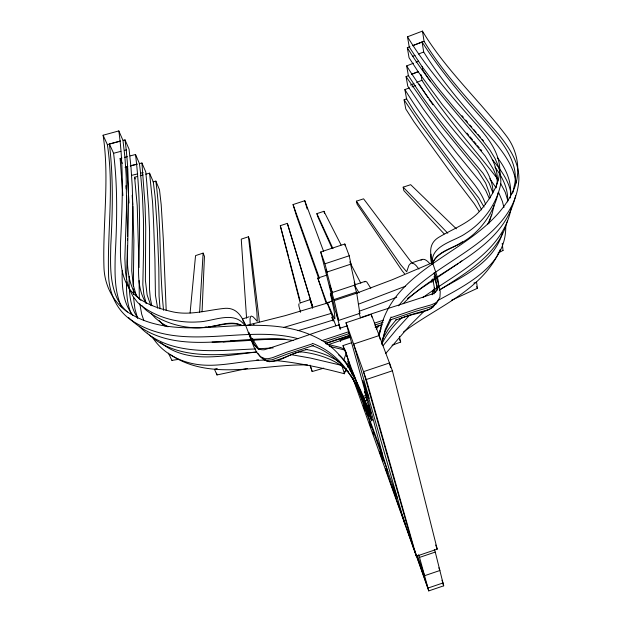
<?xml version="1.0" encoding="UTF-8"?>
<svg xmlns="http://www.w3.org/2000/svg" width="622" height="622" viewBox="0 0 622 622"><rect width="100%" height="100%" fill="white"/><g stroke="black" fill="none" stroke-linecap="round" stroke-linejoin="round"><path stroke-width="0.93" d="M139.071 280.545L139.351 299.19M133.326 286.097L133.885 240.154L132.813 206.061M126.491 281.937C126.406 292.892 126.942 304.259 131.514 314.398C151.854 326.558 176.314 328.276 199.46 327.81L203.938 327.483A59.144 45.009 -22.2 0 0 205.602 327.281C217.521 326.472 230.886 319.568 242.401 325.656M127.611 236.344L126.608 195.502M127.564 240.053L127.58 238.825M126.53 279.192L127.463 245.457M507.622 201.925C508.539 189.104 502.49 177.029 494.902 167.1M432.617 290.381L432.204 294.805M202.057 311.708L204.459 256.388L203.122 253.115L195.549 255.611L190.083 313.022M199.592 312.485L203.122 253.115M246.569 318.145L241.25 239.136L248.473 236.757L249.554 239.781L259.024 318.495A173.141 14.081 76.3 0 0 259.211 321.893M432.679 280.771L432.904 278.959M434.164 292.807L434.226 286.952L432.881 279.348M511.136 208.043L510.981 209.124M430.999 254.173L430.681 258.278L431.676 264.614M381.613 343.717L385.166 329.73L391.059 316.971M379.117 335.779L381.061 327.615M510.864 209.847C501.596 253.302 455.047 273.835 422.742 297.643M436.745 290.552L437.111 285.584L433.993 272.856M515.482 195.642L515.35 196.365M379.047 335.919C390.406 263.51 481.024 253.162 511.758 193.815C521.905 175.039 518.834 151.597 505.717 135.06C478.816 99.745 445.383 69.462 422.455 31.1L407.496 36.799L409.237 46.969L421.887 66.344L437.243 87.064L452.925 106.206L481.249 138.76L489.864 149.956L495.011 158.47L498.541 166.579L500.477 174.347L500.842 181.562A60.793 45.406 -10 0 1 500.391 185.535C495.967 205.213 482.68 222.754 465.668 233.429C454.402 241.499 429.833 245.309 432.438 263.938M490.766 216.806L489.024 223.174M381.613 343.5L385.173 331.417L391.098 319.584M515.133 197.446C501.41 252.408 438.494 266.939 403.118 303.73M507.435 220.429L507.272 221.152M438.588 299.462L436.403 303.684L431.917 306.576L415.449 311.373L390.173 319.941M432.826 263.324C437.243 250.853 452.956 248.575 462.76 242.028A58.81 44.527 -10.4 0 0 464.175 241.212C480.86 230.972 492.943 213.424 497.825 194.608A57.154 42.918 -9.9 0 0 498.144 192.626M495.921 187.86C500.71 172.457 492.157 157.016 483.201 145.004C456.96 113.36 428.885 82.959 407.324 47.738L409.929 46.72M332.622 300.869L327.265 302.65L327.226 303.108L335.958 325.897M507.008 222.225C497.973 254.927 465.894 273.136 439.311 290.217M512.699 193.061L515.024 182.363A76.514 57.107 -10.1 0 0 513.803 166.292C508.843 149.109 496.519 135.479 485.277 122.083C462.488 96.822 440.384 70.714 422.089 41.954L412.534 45.701M502.475 232.861C493.946 262.43 463.685 275.95 439.264 289.945M275.235 360.496C298.63 362.774 321.698 367.742 344.401 373.744L346.244 368.504M347.473 365.005L348.701 361.506M343.725 360.177L346.221 353.148L345.156 350.124L329.287 346.322M381.317 326.69L382.289 324.132M435.338 303.87L433.114 307.136L429.258 309.422L413.747 313.838L395.569 320.081M500.166 249.593C482.61 290.552 436.527 306.786 403.32 332.156M378.316 334.55L381.014 328.859M381.667 344.293C386.472 334.333 393.477 325.563 401.478 317.974M382.235 339.534L388.299 329.419L396.486 319.397M487.664 224.363L491.683 215.29L493.782 206.831A58.071 43.975 -10.2 0 0 493.946 205.509M432.725 261.963C439.218 251.296 452.8 248.575 462.496 241.771M432.407 306.949L431.971 307.478M398.554 305.837L398.904 305.394M385.71 353.49L409.525 325.811L423.986 311.373M382.989 345.778L396.665 329.295L409.595 315.167M399.254 304.943C409.307 292.286 421.84 281.836 435.027 272.576M376.17 329.147L378.588 326.27M364.78 281.921L365.285 281.338L366.731 281.906L370.79 288.204M431.878 307.579L431.396 308.061M431.295 308.154C421.895 314.032 409.867 313.791 400 318.915M407.418 298.56L421.63 288.064L458.157 263.572M459.627 262.507L461.835 260.913M420.946 260.245C423.901 257.492 427.508 261.092 429.499 263.308M435.804 272.032C468.623 248.909 516.314 225.421 518.888 179.455C519.347 162.443 509.185 147.57 498.961 134.888C473.093 104.48 444.854 75.659 424.072 41.309L422.455 31.1M438.471 300.162C467.69 284.184 506.969 264.645 505.725 225.491M473.847 283.08L476.561 282.178L477.432 288.274L451.354 300.356M431.637 263.02L392.303 279.713L356.002 293.413M410.419 85.066L413.957 83.589M416.616 82.485L421.926 80.277L420.97 74.523M489.436 198.768L485.829 190.651L480.13 181.71L456.276 152.654L438.875 130.348L423.294 108.99L407.768 86.17L406.065 76.623L408.747 75.511M411.422 74.399L418.559 71.429M405.451 286.221L358.98 303.995M492.904 192.898L489.172 183.233L483.053 173.32L457.326 142.663L438.067 118.39L422.548 97.118L408.359 75.627L406.656 65.916L413.482 63.203M416.048 62.184L418.606 61.166M411.958 74.197L418.256 71.686M479.251 211.511L474.244 203.728L453.228 176.096L413.941 121.733L405.769 108.936L404.098 99.808L406.741 98.766M396.758 297.192L388.828 300.317A1511.413 1255.227 74.4 0 1 359.259 311.202M412.495 56.384L415.076 55.374M418.52 54.021L423.691 51.991L422.089 41.954M484.072 207.064L478.761 197.928L456.649 169.581L433.324 138.309L414.33 111.315L406.563 98.875L404.883 89.591L409.338 87.881M412.013 86.855L415.582 85.478M412.728 45.639L424.072 41.309M312.197 343.888L286.913 352.153L272.343 357.728L268.191 358.7L265.034 358.676L260.61 356.803L256.894 352.69L253.722 346.555L249.033 334.302M313.496 345.467L287.994 353.794L272.102 359.788L266.721 360.301L263.977 359.493L262.997 358.622M352.62 377.484L416.343 556.223L437.227 549.148L392.404 370.79L371.225 314.367L346.019 322.748L366.918 397.722L364.624 391.23A372.166 9.019 71.9 0 1 367.019 400.848L370.782 413.117L367.96 405.132L372.01 420.145C360.107 389.761 345.816 355.574 312.594 343.445M435.268 552.072L443.696 585.823L428.752 590.9L419.531 557.405L435.268 552.072L434.28 549.405M307.276 349.478C294.183 352.005 282.481 359.928 269.357 361.709C264.91 361.087 260.991 357.977 258.527 354.315M362.315 396.626L365.985 395.398M363.816 398.305L366.56 397.388M364.803 400.77L367.563 399.845M367.198 406.368L368.924 405.793M242.409 319L249.142 316.761M339.076 324.832C313.923 332.521 289.214 342.17 264.125 349.789C259.988 350.264 256.14 347.807 253.877 344.479C245.776 331.767 244.244 305.69 223.438 308.496C206.317 310.386 189.057 315.774 171.796 311.63C156.775 308.092 140.774 302.813 130.643 290.474C120.404 276.743 120.038 258.651 120.567 242.246C122.355 205.174 123.98 167.816 118.818 130.923L103.104 135.223C109.682 179.089 102.568 223.321 103.967 267.336C104.543 286.447 114.44 305.068 131.475 314.374M217.241 368.434L214.497 369.344L217.008 374.934L247.54 368.434M340.335 329.489L338.967 324.871L340.141 328.183L346.983 325.905M348.297 331.868L321.947 340.631M374.786 323.051L383.44 320.167M349.214 333.571L324.801 341.696M374.739 325.081L383.152 322.274M349.665 335.32L325.78 343.274M375.369 326.768L381.364 324.762M350.155 335.476L326.099 343.484M375.089 327.18L380.641 325.322M350.155 336.572L340.156 339.9L340.662 341.571M327.957 344.767L350.139 337.381M344.137 349.261L343.041 345.575L351.99 342.59M344.767 371.388L347.434 370.494M416.343 556.223L366.311 379.513L392.404 370.79M349.222 255.766L350.956 264.109L327.055 272.024L324.948 263.798L349.222 255.766L344.806 244.003L320.719 251.964L332.545 299.034A445.834 10.154 72.1 0 1 335.11 310.362L338.656 320.408L359.843 313.364L356.733 293.149L354.423 284.915M326.216 303.412L317.803 278.088L326.775 275.118M413.101 262.391L422.12 259.405M365.285 281.338L354.688 284.853M300.784 302.727L310.098 299.641L312.33 306.024L287.356 223.36L280.297 225.685L300.255 303.279M338.656 320.408L334.239 300.613L329.676 285.257L332.257 292.527L355.178 284.923L350.038 261.652L350.956 264.109M327.265 302.65L333.027 315.541A157.817 3.631 71.8 0 0 334.03 317.57L334.893 318.581L334.566 313.853A765.892 15.472 72.2 0 0 330.36 293.872L332.148 293.273M333.874 299.594L356.359 292.13M334.239 300.613L356.733 293.149M360.255 317.795C384.59 309.025 409.735 302.09 433.969 293.304C437.484 291.259 438.945 287.006 438.564 283.103C436.924 268.525 421.18 247.338 439.295 236.998C453.741 228.445 470.481 222.676 481.397 209.194C490.781 197.679 499.824 184.058 499.793 168.648C498.906 151.581 487.617 137.485 476.965 125.069C452.054 97.11 427.081 68.871 407.496 36.799M318.783 278.57L296.391 215.632L293.063 204.568L304.788 200.704L323.634 251.459M332.109 248.38L317.725 216.573L316.886 213.626L323.938 211.301L341.066 244.959M404.51 273.672A172.465 22.353 66.7 0 0 402.271 270.974L357.16 204.296L356.39 201.178L363.575 198.815L410.675 261.326L412.635 263.067M444.139 233.872L403.857 190.627L403.165 187.16L410.66 184.687L456.338 228.826M391.401 317.531L416.46 309.041L431.388 304.803L435.244 303.101L437.686 301.219L439.948 297.137L440.221 291.726L438.774 285.047L434.615 272.685M329.357 302.463L285.459 315.587L245.783 325.601M331.308 313.364L283.648 327.452M301.126 351.819C289.502 352.868 279.138 363.808 267.312 361.063M103.104 135.223L107.381 144.646L120.217 141.14M139.009 267.538L137.229 205.695L134.593 177.247L137.4 176.477M140.207 175.715L143.013 174.953M145.82 174.183L149.568 173.165L153.276 181.842L155.08 196.334L157.296 229.059L158.804 267.779L159.069 296.173L160.048 308.854M127.424 312.003L126.157 310.883A77.019 57.792 -22.6 0 1 116.664 297.378C109.519 281.004 110.444 262.655 110.794 245.2C112.66 211.503 113.406 177.565 109.394 143.985L120.411 141.077M123.164 140.354L124.999 139.864L129.065 149.179L130.97 167.139L132.284 186.911L132.828 207.569L131.747 270.795L133.279 285.109L136.552 296.445M109.394 143.985L113.585 153.261L120.87 151.34M124.517 150.376L126.336 149.894M153.059 181.865L155.85 181.126L159.481 189.671L161.191 204.685L163.306 239.167L166.191 310.355M122.861 195.58L120.139 158.509L121.951 158.035M124.664 157.335L127.378 156.627M130.099 155.92L135.526 154.513L139.445 163.563L140.378 171.431L142.384 194.593L143.433 219.162L143.604 248.442L142.819 284.627L143.853 294.463L146.154 303.334M125.084 167.295L127.774 166.595M130.472 165.895L136.754 164.262M130.239 165.849L137.431 164.099M139.227 163.656L141.925 163.003L145.766 171.913L146.8 182.876L148.658 208.409L149.591 231.508L149.513 289.316L150.283 298.148L151.815 305.736M131.491 175.388L137.734 173.865M140.409 173.219L143.091 172.566M230.451 341.019L234.167 340.491M204.778 327.211L206.473 327.017M208.16 326.822C219.115 326.107 230.778 321.1 241.538 325.392M223.127 341.89L226.758 341.509M256.606 359.998L258.464 359.843M256.163 352.099C220.787 354.742 178.296 360.892 149.373 335.033M255.642 348.934C217.024 350.365 168.834 357.533 139.25 326.255M259.374 348.685L273.175 347.923M256.987 352.044C225.156 355.115 187.665 365.176 160.336 342.325M265.796 360.091C240.698 360.185 215.539 369.281 190.565 363.155C175.318 359.462 160.803 350.715 152.468 337.155M212.102 342.077C236.515 342.201 260.805 338.671 285.218 339.192M307.532 364.966C262.624 363.816 210.065 382.063 169.86 354.237M300.131 351.71C315.727 353.428 331.51 358.015 344.075 367.719M291.08 354.626L310.37 358.047L340.942 365.215M326.076 343.919L339.985 347.356L344.316 349.012L344.922 350.738M356.795 293.04L357.285 293.118M305.573 349.385C316.738 351.243 327.841 354.664 337.427 360.822M293.405 340.506C239.859 331.938 174.766 360.931 129.819 318.814M253.411 324.287L254.18 324.435M297.884 338.656C243.435 324.101 181.111 353.568 131.289 320.159C116.726 310.487 109.293 293.211 108.601 276.137C107.124 232.34 114.145 188.287 107.381 144.646M312.05 345.544C333.983 353.164 350.886 371.404 359.819 392.49M267.172 361.001L266.084 360.418M168.01 326.83L161.479 322.966L155.99 318.612A58.429 44.473 -22.5 0 1 152.802 315.261L151.721 313.885M265.952 360.332L265.26 359.858M165.195 326.216L162.739 324.155M249.624 339.27L250.954 340.452M258.355 349.222C253.348 344.907 251.63 338.127 248.909 332.358M338.78 355.014C345.179 359.897 349.432 366.894 352.075 374.421M354.501 285.133L359.073 292.845M140.906 300.379C130.449 290.746 128.101 275.686 127.386 262.173C127.86 221.409 130.597 180.45 124.999 139.864M262.857 358.482L262.422 358.031M346.711 364.041C354.167 371.334 356.111 382.048 360.216 391.238M147.803 333.509L147.297 332.988M403.165 187.16L447.786 233.219M299.073 303.715C297.899 304.609 300.317 310.137 300.496 312.291M129.578 318.557L128.622 317.523M477.906 134.391L480.339 137.229M482.167 139.359L483.387 140.774M462.053 115.723L463.273 117.161M465.715 120.038L467.542 122.192M469.983 125.069L471.81 127.222M473.645 129.384L476.079 132.253M142.391 306.296L142.765 306.739A57.527 43.431 -22.7 0 0 146.776 310.673C161.704 321.893 180.73 328.136 199.421 327.825C238.537 326.387 280.856 319.327 317.29 337.933C346.112 352.036 358.031 383.564 369.46 411.344M466.974 133.124L468.817 135.324M470.045 136.793L472.51 139.725M473.739 141.194L476.195 144.133M477.424 145.595L479.267 147.795M480.503 149.264L481.731 150.734M492.282 159.559C500.726 169.713 509.231 180.971 511.113 194.429M142.213 306.071L141.847 305.62M418.94 269.085C416.864 266.644 414.563 262.507 410.831 263.153L408.872 265.384L406.695 271.767L400.607 264.661L356.39 201.178M259.001 349.362L252.641 339.223M250.907 339.247L251.809 340.506M489.817 178.763L496.014 187.774M151.543 313.643L151.193 313.161M497.367 157.646C505.943 168.469 512.007 182.059 510.437 196.132A89.529 67.386 -10.9 0 1 510.234 198.014M133.015 315.424C122.861 302.953 121.756 286.104 122.207 270.694M427.913 97.638L419.142 84.11M429.024 99.225L432.896 104.799M498.432 179.983C472.728 146.932 444.567 115.661 421.926 80.277M430.556 81.754L429.405 80.059M406.065 76.623L430.354 111.455L443.797 129.158L477.727 170.638L485.665 183.117L489.452 193.341A55.933 42.319 -10.3 0 1 490.19 197.959M137.804 318.013C129.384 305.962 129.018 290.528 129.135 276.37M242.844 320.571L245.729 325.376M428.846 79.219L422.758 69.897L422.183 66.352M146.17 303.209C138.792 291.897 138.216 277.785 138.644 264.7C140.315 227.971 139.942 191.047 135.526 154.513M347.333 366.117L348.32 367.618M349.797 369.872L350.785 371.373M406.656 65.916C427.508 99.069 452.357 129.462 478.131 158.867C485.673 168.22 492.492 179.159 493.005 191.506M360.807 283.189L350.295 263.09M244.78 325.578C234.276 309.795 212.638 321.807 198.068 321.901C177.604 323.347 156.13 317.414 139.973 304.64A61.189 45.958 -22.6 0 1 137.027 301.748L132.789 296.08L129.376 289.144L126.935 281.136L125.45 272.016L124.859 258.208L126.585 206.255L126.149 175.186L124.898 157.024L122.969 140.385L118.818 130.923M404.098 99.808L421.211 125.457L473.023 194.709L477.198 200.914L481.646 209.894M258.379 354.097L258.091 353.638M404.883 89.591C422.991 119.074 444.606 146.209 465.668 173.6C473.326 183.062 481.77 192.54 485.549 204.35M423.691 51.991C443.634 84.032 468.941 112.193 493.611 140.58C503.61 153.02 514.153 166.649 516.003 183.039M252.439 338.384L253.862 340.7M500.632 183.381L505.212 192.151L507.879 200.758M476.569 286.695L477.432 288.274M351.274 372.127L355.294 379.521L364.515 400.514M498.634 192.439L502.436 201.528L503.929 207.577M168.36 353.117L171.975 360.488M249.997 335.693L250.588 336.961M121.508 306.825C114.238 291.073 114.915 273.175 115.187 256.241C116.983 221.953 117.822 187.409 113.585 153.261M316.886 213.626L332.972 248.644M366.591 407.503L366.933 408.265A153.377 3.887 71.7 0 0 367.345 409.12M120.139 158.509L122.347 163.43M127.72 169.145L126.639 166.727L129.057 202.982M134.593 177.247L135.355 178.973M352.511 377.919L352.876 378.775M399.573 339.472L400.677 342.03A1525.175 1297.453 75.1 0 1 392.039 345.28M360.045 393.011L371.699 420.791L369.437 412.992M251.234 338.415L253.62 344.215M330.36 293.872L332.545 299.034M150.711 305.309L147.119 294.929L145.392 280.273L145.719 227.108L145.027 205.058L141.925 163.003M248.217 332.303L248.816 333.765M353.102 379.303L363.769 402.644L368.815 415.123L366.342 406.656M365.254 402.278L369.18 412.122M363.932 400.615L364.966 403.204M137.579 318.122L134.943 308.947L133.575 297.658M360.915 393.034L361.965 395.724M358.428 387.001L353.49 373.884A1205.156 35.485 72.6 0 1 346.882 356.041M363.917 402.761L364.772 405.015L363.403 400.35M362.719 399.573L363.497 401.633M435.672 545.004L437.227 549.148M354.175 282.217L355.178 284.923M397.536 498.525L387.903 471.834L382.375 454.021L364.741 406.446L367.392 415.107M359.182 311.544L359.843 313.364M438.868 567.777L439.871 570.514L424.569 575.708L417.409 555.57M441.985 580.24L442.981 582.969L427.967 588.07L414.112 548.837M442.701 583.094L443.696 585.823M317.803 278.088L327.211 304.104M333.244 320.804L331.946 317.212L333.058 320.991M347.877 361.211L351.516 371.256M358.132 389.527L387.903 471.834M293.063 204.568L319.483 278.283M418.567 554.731L419.531 557.405M320.719 251.964L324.948 263.798M346.019 322.748L366.311 379.513M327.055 272.024L326.177 269.551L332.257 292.527M369.499 413.016L372.01 420.145M385.757 468.553L386.721 471.289M391.883 485.883L395.421 495.921M398.002 503.221L400.902 511.432M401.866 514.169L405.738 525.116M407.993 531.499L413.467 547.01M363.341 405.552L364.951 410.116M369.46 422.898L371.077 427.462M372.687 432.033L373.651 434.77M379.451 451.207L382.997 461.244M385.57 468.553L401.042 512.38M401.688 514.207L428.752 590.9M371.699 420.791L368.045 410.403A153.377 3.887 71.7 0 1 367.711 409.828M365.114 404.588L368.815 415.123M358.731 387.801L359.368 389.613M362.548 398.671L364.772 405.015M347.978 360.713L350.995 369.312L346.221 353.148M310.02 365.168L312.19 371.536A1525.175 1297.453 75.1 0 0 323.751 368.146M143.736 320.206L141.692 314.234L139.771 303.676M280.297 225.685L288.81 257.617M310.199 365.371L312.19 371.536M287.356 223.36L311.801 303.878A171.586 0.754 72.8 0 0 312.734 307.019M341.859 365.448L344.401 373.744M312.586 308.279L310.098 299.641M434.498 278.158L437.546 288.227M345.156 350.124L347.092 356.639M336.424 314.087L340.141 328.183M434.335 277.599L434.039 276.557M367.299 393.088L404.782 523.794M304.788 200.704L307.175 209.039M413.964 549.553L363.505 371.653L389.473 362.976L390.663 367.68M323.938 211.301L324.552 213.517M359.182 313.161L360.363 317.508M382.375 454.021L362.898 380.617L369.173 398.375L353.638 344.059L379.179 335.553L380.128 339.262M289.292 259.491L300.037 300.667M371.225 314.367L371.886 317.096M399.355 336.401L400.677 342.03M157.638 308.131L155.43 295.17L154.925 259.327L153.494 220.491L152.592 202.617L149.568 173.165M216.627 373.192L217.008 374.934M344.806 244.003L345.187 245.744M497.686 181.282L496.068 175.56L493.409 169.332L485.191 156.021L442.436 104.753L418.342 71.989L409.051 57.737L407.324 47.738M434.381 287.457L435.322 292.146M163.57 310.308C159.069 267.483 161.588 223.951 155.85 181.126M433.643 292.138L433.293 289.813M433.837 293.475L433.915 294.027M431.489 279.83L431.855 282.481M502.218 243.264L503.042 250.549M248.473 236.757L256.886 312.322L257.283 321.341L253.286 316.987L251.319 316.046L250.682 316.458L250.013 318.884L250.207 325.073M433.277 280.911L433.122 279.006M125.947 185.714L126.188 188.901M132.175 195.292L132.735 204.677M133.435 294.626L133.326 288.841M337.326 360.931A52.878 44.03 -20.6 0 1 339.348 362.229M339.674 362.455A52.878 44.03 -20.6 0 1 339.993 362.68M340.304 362.906A52.878 44.03 -20.6 0 1 340.615 363.139M351.795 375.843A52.878 44.03 -20.6 0 1 351.951 376.131M343.974 367.82A53.64 44.815 -20.6 0 1 346.135 369.53M346.423 369.779A53.64 44.815 -20.6 0 1 346.718 370.028M347.83 371.046A53.64 44.815 -20.6 0 1 348.102 371.303M348.367 371.567A53.64 44.815 -20.6 0 1 348.631 371.824M356.227 382.514A53.64 44.815 -20.6 0 1 356.359 382.794M162.739 324.155A56.291 43.05 -22.5 0 1 160.344 321.807M160.126 321.566A56.291 43.05 -22.5 0 1 159.908 321.333M159.489 320.851A56.291 43.05 -22.5 0 1 159.279 320.61M491.092 214.808A55.957 42.584 -10.2 0 1 491.046 215.134M178.397 359.368A1545.584 1274.61 74.7 0 1 171.975 360.371M502.98 250.456A1546.136 1275.706 73.5 0 1 498.074 253.053M333.835 319.762A1511.413 1255.227 74.4 0 1 297.969 330.624M345.288 351.702A1205.156 35.485 72.6 0 1 343.041 345.575"/></g></svg>
